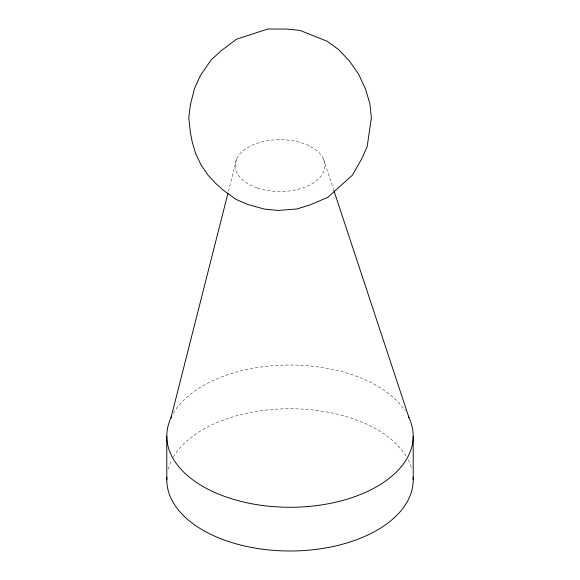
<?xml version="1.0" encoding="UTF-8"?>
<svg xmlns="http://www.w3.org/2000/svg" width="580" height="580" viewBox="0 0 580 580"><rect width="100%" height="100%" fill="white"/><g stroke="black" fill="none" stroke-linecap="round" stroke-linejoin="round"><path stroke-width="0.43" stroke-dasharray="2.9 2.17" d="M228.44 191.349L236.676 158.884M323.394 158.884L333.63 189.841M173.333 413.308A123.199 71.13 0 0 1 287.977 365.03A123.199 71.13 0 0 1 405.311 411.111M168.178 469.263A123.199 71.13 0 0 1 171.716 459.983M173.333 457.033A123.199 71.13 0 0 1 290 408.748A123.199 71.13 0 0 1 406.667 457.033M408.284 459.983A123.199 71.13 0 0 1 411.822 469.263M257.592 188.036A44.885 25.919 0 0 0 324.923 165.59A44.885 25.919 0 0 0 257.592 143.144A44.885 25.919 0 0 0 257.592 188.036"/><path stroke-width="0.87" d="M170.999 417.745L227.998 193.104M333.921 190.704L409.001 417.745M413.199 436.153L413.199 479.87M166.801 436.153L166.801 479.87M408.284 416.259A123.199 71.13 0 0 1 290 507.275A123.199 71.13 0 0 1 171.716 416.259M413.112 477.231A123.199 71.13 0 0 1 290 551A123.199 71.13 0 0 1 166.888 477.231M190.399 104.625L188.79 117.776L190.399 132.784L192.306 142.325L195.707 153.78L201.122 165.046L208.176 175.37L216.391 184.049L223.706 190.472L235.9 199.368L248.088 204.551L264.328 209.075L278.059 210.438L296.815 208.996L309.836 204.979L327.794 197.331L352.321 175.262L361.666 158.913L367.147 146.791L371.374 117.776L369.866 103.704L365.451 88.849L358.578 74.146L349.283 60.835L338.626 49.583L327.185 41.245L299.947 30.392L286.708 29.08L267.873 29L236.502 39.208L220.9 50.939L210.91 60.204L200.288 75.726L194.597 88.298L190.399 104.625"/></g></svg>
